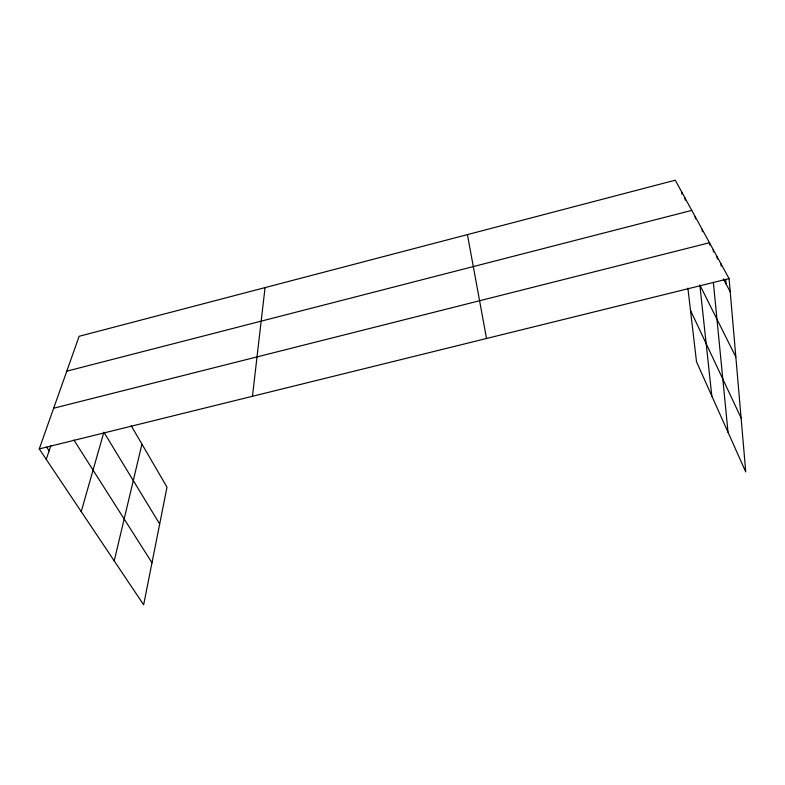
<?xml version="1.0" encoding="UTF-8"?>
<svg xmlns="http://www.w3.org/2000/svg" width="785" height="785" viewBox="0 0 785 785"><rect width="100%" height="100%" fill="white"/><g stroke="black" fill="none" stroke-linecap="round" stroke-linejoin="round"><path stroke-width="1.18" d="M252.456 396.278L265.055 287.604M114.227 560.883L141.938 444.124M81.228 511.604L103.581 433.232M46.227 459.343L50.907 445.654M131.173 425.637L166.999 487.161L143.645 604.813L39.25 448.922L79.138 336.284L675.267 180.187L729.079 278.606L745.75 471.942L696.501 361.738L687.895 288.134M66.794 371.158L691.781 210.38M53.665 408.22L709.473 242.742L709.699 245.057M39.25 448.922L729.079 278.606M46.629 447.077L49.131 450.855M73.918 440.042L151.996 562.757M103.885 432.192L159.679 524.007M723.299 278.871L730.207 291.696M735.83 356.949L699.837 284.984L711.818 396.023M690.486 310.32L741.099 417.963M467.428 234.607L486.523 338.492M681.674 191.913L681.929 194.13M684.981 197.948L685.226 200.175M695.176 216.601L695.412 218.868M702.183 229.406L702.408 231.703M713.33 282.149L728.029 432.299M713.231 249.62L713.447 251.946M717.068 256.636L717.284 258.981M720.983 263.809L721.199 266.164M725.723 279.411L726.145 284.141"/></g></svg>
